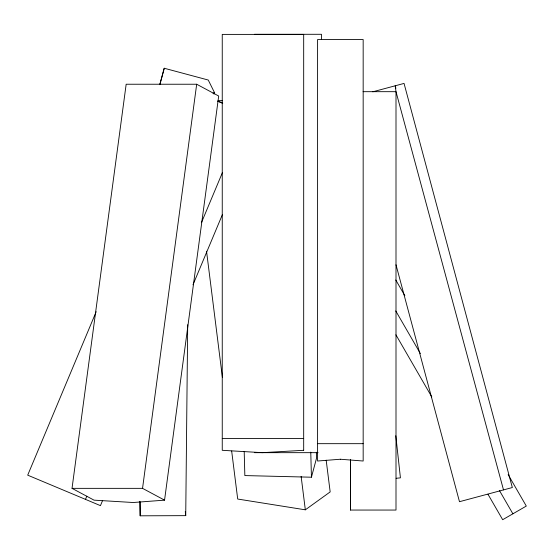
<?xml version="1.0" encoding="UTF-8"?>
<svg xmlns="http://www.w3.org/2000/svg" width="554" height="554" viewBox="0 0 554 554"><rect width="100%" height="100%" fill="white"/><g stroke="black" fill="none" stroke-linecap="round" stroke-linejoin="round"><path stroke-width="0.83" d="M395.888 88.294L395.224 85.787L395.999 91.68L395.999 510.054L350.426 510.054L350.516 459.903M139.76 501.322L140.176 515.816L185.728 515.649L187.695 324.748M140.176 515.816L140.224 501.972M72.027 488.351L126.167 84.236L196.684 84.236L218.698 96.029L164.552 500.151L133.182 502.513L94.035 500.151L72.027 488.351L142.544 488.351L164.552 500.151M142.544 488.351L196.684 84.236M159.871 84.527L164.233 68.246L208.256 80.039L214.398 92.428L213.948 94.097M244.196 451.371L244.84 475.574L311.438 477.209L316.514 458.269L316.362 452.216M159.801 84.665L164.233 68.246M96.188 311.722L27.7 475.159L100.44 505.643L102.442 500.858M85.475 499.369L86.812 496.183M201.407 222.729L222.459 172.502M192.986 284.804L222.383 214.647M231.662 451.018L237.701 499.043L305.33 509.819L330.17 491.917L326.181 460.187M213.034 93.363L214.398 92.428M372.794 91.798L404.046 83.419L512.332 487.534L459.481 501.695L395.999 264.77M396.145 478.303L400.424 477.839L395.798 435.735M254.452 34.293L321.486 34.293L321.486 39.479M363.085 91.68L395.999 91.68L503.503 489.902M222.251 438.505L303.682 438.505M317.594 443.671L363.168 443.671M254.452 452.666L318.058 452.666M218.068 100.551L222.32 100.745M217.937 101.188L222.722 103.169M217.895 101.237L222.646 103.224M395.778 279.985L404.849 295.704M508.15 474.626L526.3 506.065L502.672 519.707L487.977 494.251M395.764 310.939L420.396 353.604M499.486 490.602L512.886 513.807M395.916 334.803L431.795 396.934M301.127 476.378L305.33 509.819M206.538 251.218L222.389 377.274M185.278 511.522L185.728 515.649M310.766 452.133L311.438 477.209M350.426 459.924L350.426 510.054M340.357 459.238L317.594 461.018L317.594 39.549L363.168 39.549L363.168 461.018L340.357 459.238M303.682 450.305L262.354 452.666L222.251 450.305L222.251 34.39L303.682 34.39L303.682 450.305"/></g></svg>
